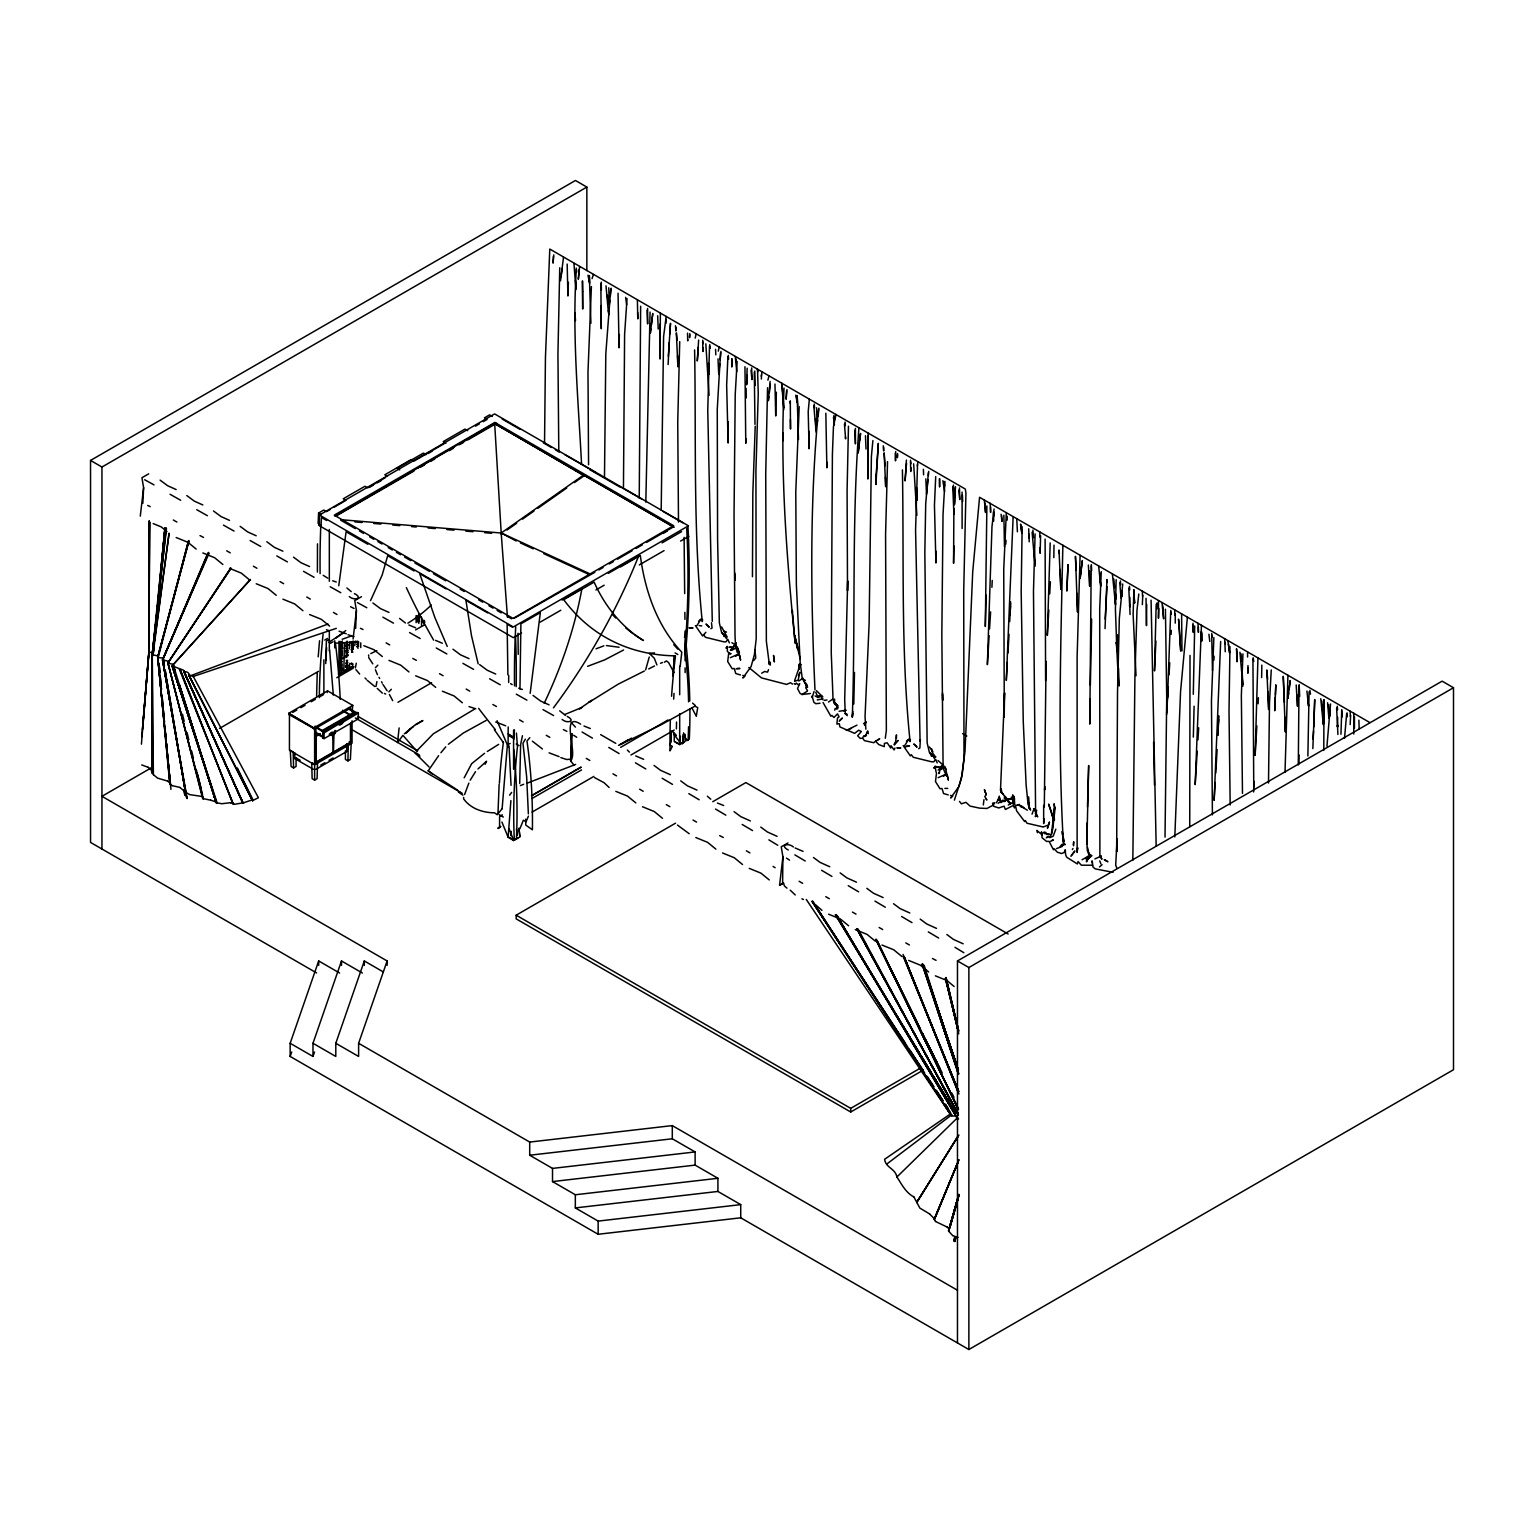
<?xml version="1.0" encoding="UTF-8"?>
<svg xmlns="http://www.w3.org/2000/svg" width="1530" height="1530" viewBox="0 0 1530 1530"><rect width="100%" height="100%" fill="white"/><g stroke="black" fill="none" stroke-linecap="round" stroke-linejoin="round"><path stroke-width="1.5" d="M142.443 729.561L149.022 651.627L149.137 521.137M172.01 785.598L170.461 784.546L157.686 657.307L188.515 541.008M169.294 661.553L162.524 659.832L208.979 553.439M335.127 730.441A3.079 1.779 -60 0 1 333.655 734.304L332.201 734.802M605.995 285.823L608.366 312.12M813.788 405.794L816.159 432.11M896.446 738.187L896.446 734.878L895.566 742.146M153.383 774.677L152.197 654.553L153.344 652.985L148.812 652.029L149.29 521.481L148.869 651.818L141.429 744.173M790.417 419.488L790.513 429.031L790.283 400.879L790.302 403.48M1007.199 520.124L1007.199 516.184M1224.918 642.39L1225.224 651.742M1268.504 783.054L1269.498 702.691L1271.258 669.93M1359.176 729.274L1358.889 720.152M164.896 528.959L152.273 654.266L152.445 773.568M623.456 487.573L624.603 334.458L627.032 298.56M728.223 421.706L728.127 443.031L726.654 385.178L727.898 356.605M737.135 361.443L735.222 394.415L734.037 515.113L735.012 635.122L735.471 646.387L737.345 652.679M944.928 481.434L943.035 514.405L941.83 635.103L943.054 762.609L943.857 769.992L946.592 776.112M1029.193 541.83L1029.04 534.295M1035.102 533.874L1033.477 591.479L1035.6 812.009L1037.703 816.867L1035.332 813.501L1036.728 810.231M1242.934 653.865L1241.346 695.538L1242.475 793.42M152.292 694.238L151.853 772.593L152.235 689.265M604.484 477.666L605.803 353.985L610.7 289.247M694.601 349.892C696.227 440.449 693.014 531.388 702.27 621.601L702.595 619.554M902.413 469.882C904.058 560.42 900.768 651.359 910.082 741.591L910.388 739.545M935.977 551.183L935.92 563.021L934.448 505.168L935.71 476.576M1039.769 537.068L1039.807 531.962L979.563 497.288L972.717 571.78L965.009 751.364L961.356 778.694L954.376 800.133M1039.979 549.308L1039.979 547.817L1040.113 553.286L1040.61 535.615M1247.581 657.039L1247.619 651.933L1039.807 531.962M1247.792 669.279L1247.811 667.788L1247.925 673.257L1247.964 665.569M148.812 652.029L149.672 521.979L148.869 651.818L141.812 736.695M665.933 323.308L665.952 319.483M746.678 380.741L746.621 384.833L747.156 368.195M954.49 500.712L954.433 504.804L954.95 488.166M1165.018 837.101L1166.721 697.374L1165.42 609.227M513.583 737.154L508.132 734.018L508.209 726.98M508.649 682.476L508.725 675.457M645.813 502.127L650.059 312.082M746.143 388.391L746.219 397.972M952.769 486.674L953.898 514.004L953.955 508.362M962.408 494.936L962.657 501.515M1142.336 604.656L1142.795 595.266M1193.285 694.295L1194.7 625.961M1350.168 724.627L1350.627 715.237M151.623 771.809L152.235 740.061M576.332 269.586C572.086 334.439 578.244 399.598 581.572 464.355M784.029 388.046C780.071 473.076 786.726 558.565 795.141 643.193L792.31 610.394L792.387 612.44M826.946 462.213L826.869 467.817L825.837 413.215M1128.777 588.056L1129.733 606.97L1129.867 597.389M1201.643 633.018L1201.49 641.032L1201.433 631.641L1201.758 641.147M1253.758 787.357L1252.936 659.067M1336.608 708.027L1337.564 726.941L1337.679 717.36M317.494 543.839L317.399 572.086M316.614 696.054L317.245 672.684M769.246 664.135L769.265 661.668M1046.08 661.266L1044.302 806.979M1156.909 608.902L1157.005 602.877M522.38 689.456L519.971 688.787L520.889 623.838L540.339 612.612L530.164 693.358M519.703 783.494L520.621 744.67L522.457 735.701M559.75 267.769L557.934 354.061L558.794 451.541M601.347 289.954L601.29 282.113M767.544 387.74L765.727 474.032L766.358 641.261L769.361 664.498M776.36 392.216L775.71 415.969L774.964 384.049M1105.043 628.62L1106.917 579.545L1106.974 582.624M1312.855 748.591L1314.729 699.516L1313.811 726.884M854.486 672.454L853.797 704.01M1090.106 699.134L1089.781 724.111L1091.215 565.928M1090.355 685.172L1091.636 619.153M682.533 743.676L683.489 733.998L682.533 743.599M745.856 438.555L745.779 443.318L744.957 366.684M1285.009 772.44L1287.935 675.265L1247.619 651.933M497.996 813.157L499.124 784.259M639.234 498.225L640.649 306.23M661.19 510.064L663.599 336.524L666.181 316.442L549.786 249.046L545.445 357.465L544.546 442.572M676.394 728.854L676.528 722.045M770.279 665.129L770.355 662.241M953.917 545.827L953.573 563.308L953.859 511.536L953.898 514.004M1298.855 764.025L1299.047 754.959M658.225 329.046L657.671 315.754M866.018 449.036L865.464 435.744M1073.62 845.803L1073.716 841.787L1073.257 844.828M1087.065 823.025L1086.874 843.145L1088.672 765.497L1087.467 806.979M325.718 663.618L326.387 641.013L329.103 639.444M668.323 356.394L670.523 323.327L669.643 334.42M852.841 713.324L852.306 717.054C855.633 620.798 851.56 523.738 858.942 427.788L666.181 316.442M1080.103 555.294L1077.12 656.867L1077.12 852.44L1077.713 847.716L1076.986 850.833M1146.716 604.465L1146.467 625.617L1146.027 598.307M1167.543 697.967L1170.679 611.943M1253.644 791.985L1253.911 781.237M1354.433 728.318L1354.452 716.595M347.903 760.888L348.305 744.861L351.212 743.178L350.389 759.454L347.903 760.888L345.417 759.454L345.417 750.828L346.66 751.555L346.66 743.886L348.305 744.861M668.113 364.542L669.222 342.624M986.066 595.074L985.32 626.516L986.869 505.99M1045.602 680.62L1045.105 539.096M1193.324 737.097L1194.108 706.229M1326.95 746.143L1330.526 703.953M703.054 347.54L702.939 351.498L702.653 341.764M895.7 451.522L895.509 460.874L895.337 453.148M910.866 467.53L910.752 471.489L910.465 461.754M1014.467 803.977L1014.027 796.346L1014.428 798.832L1012.573 794.912L1014.447 798.985L1012.86 797.455L1013.51 804.321L1013.644 799.119L1011.292 797.149L1014.447 798.985L1014.467 803.977L1011.827 798.392L1007.811 799.081L1013.549 799.176M619.363 334.439L619.076 347.826L618.044 293.224M1171.119 634.415L1171.253 630.341M243.978 802.657L242.926 802.848L183.638 670.465A2.066 1.186 0 0 0 182.931 669.968C179.01 668.304 175.434 667.615 172.469 665.416L250.365 579.564M567.171 264.059L567.917 295.998L568.414 282.285M1054.4 820.061L1053.883 809.236L1053.042 826.697L1054.801 810.671L1054.055 803.766L1054.992 808.93L1054.648 807.113L1051.435 834.194L1049.752 837.637L1053.176 836.241L1055.834 829.184M502.127 808.739L507.386 744.957L497.059 720.707M660.119 324.016L660.061 359.034L660.367 313.191M1054.017 545.12L1053.826 557.609M1261.829 665.11L1261.638 677.58M1344.526 738.263L1346.63 714.013M591.402 286.55L587.979 372.02L588.572 464.776M799.196 406.54L795.772 491.991L796.365 584.747L800.133 661.974L802.179 677.924L807.075 686.894L805.354 682.686L805.736 683.719M510.886 800.611L508.132 837.235L501.917 822.05M955.504 486.731L954.452 503.389M754.768 371.044L755.074 385.522M1010.603 601.73L1009.704 621.582M1106.993 586.602L1105.196 619.115M1218.664 715.715L1217.842 735.146L1218.683 719.635M755.227 426.201L752.837 493.138L752.454 576.714M1010.527 603.279L1010.03 615.175L1010.508 606.301M1155.934 641.051L1154.5 670.962L1156.183 604.331M1217.842 735.146L1218.645 716.097M1275.293 697.125L1274.7 710.781L1275.829 684.828L1275.408 695.06M570.614 760.888L571.818 733.654L570.614 760.888L574.19 765.306M1166.606 714.548L1166.95 706.707M991.918 587.29L992.224 580.406M1174.811 836.891L1180.548 691.751L1187.395 617.259M318.106 523.356L318.584 513.028L323.767 510.026L326.483 511.613L330.384 509.356M679.722 341.611L677.733 422.184L678.498 522.113M689.705 334.841L689.552 337.69L689.781 333.559M887.534 461.601L885.583 534.314L886.348 730.46L885.296 738.282M897.498 454.812L897.364 457.661L897.594 453.549M983.962 799.693L983.312 804.914M1050.383 581.783L1049.714 593.889M1258.1 703.781L1258.387 697.718M1299.027 685.918L1298.301 764.962M320.994 527.276L321.472 517.503L326.655 520.487M553.764 254.879L553.076 263.122L553.458 256.237M761.366 379.058L761.558 374.869M735.299 356.509L736.791 371.637M1006.319 512.607L1003.737 569.523L1004.292 711.794L1004.082 717.245L1004.617 692.803L1000.486 790.455L1008.691 802.504L1010.603 803.709L1012.229 802.695M325.852 660.52L326.636 647.573M560.554 280.793L563.518 257.212M1167.677 692.459L1166.701 712.234L1168.193 686.894M166.961 531.56L161.243 526.894L153.172 523.585M173.33 519.99L176.887 522.055M200.009 535.596L203.567 537.451M226.708 550.819L230.265 552.865M253.387 566.215L256.944 568.261M280.067 581.63L283.624 583.676M306.746 597.025L310.303 599.091M333.444 612.44L337.002 614.486M340.463 653.922L341.687 652.736L342.376 655.605L340.999 656.408L342.318 653.176L341.592 654.668L340.463 653.922L341.687 654.63L340.999 656.408M345.914 650.785L347.673 649.906L347.807 652.469L345.914 652.947L347.214 649.715L347.042 651.531L345.933 650.977L347.807 652.469M351.345 647.63C355.113 646.234 350.274 647.955 352.589 648.337L353.258 649.332L351.345 649.791L352.034 648.031L353.258 649.332M357.351 642.638L357.771 645.297L358.709 641.854L356.796 642.332M386.134 642.868L389.691 644.914M412.813 658.474L416.37 660.329M439.512 673.678L443.069 675.725M466.191 689.074L469.748 691.139M492.87 704.489L496.428 706.535M519.55 719.884L523.107 721.95M546.248 735.299L549.806 737.345M600.85 283.49L601.29 328.778L601.194 305.541M586.277 758.402L589.834 760.467M612.956 773.817L616.514 775.863M639.636 789.212L643.193 791.278M666.315 804.627L669.872 806.673M693.014 820.023L696.571 822.088M719.674 835.629L723.25 837.484M746.372 850.833L749.93 852.899M786.516 390.915L786.133 399.234L786.975 389.538M773.052 866.439L775.136 867.701M799.081 881.261L802.638 883.326M825.76 896.676L829.317 898.722M852.44 912.071L855.997 914.137M879.119 927.486L882.676 929.532M905.817 942.901L909.375 944.947M932.478 958.507L936.054 960.343M1007.295 662.509L1006.3 680.429L1013.147 516.681M1009.035 634.223L1007.964 653.1M1215.107 782.499L1214.132 800.4L1220.672 641.491M1217.115 749.471L1215.795 773.09M1256.857 725.909L1255.136 755.361L1257.947 657.957M1169.742 662.834L1169.016 674.902M754.29 372.115L754.979 424.365M962.083 492.086L962.121 528.519M990.618 611.866L989.547 628.868M1048.815 609.954L1047.323 635.39L1050.192 542.921M1197.952 739.793L1198.678 727.84M1175.289 613.645L1175.25 623.131M1197.225 751.115L1195.179 784.66L1201.452 625.292M1213.845 660.233L1214.112 656.236M673.659 699.114L674.022 693.377M1005.765 544.24L1006.032 540.262M1313.008 739.086L1313.543 730.957M989.126 635.658L987.366 664.67L991.975 526.588L994.06 509.031M1116.154 579.66L1115.408 609.112L1116.919 651.474L1116.46 642.16L1116.537 643.843M1329.933 716.116L1330.335 709.958M579.182 269.567L578.321 279.244L579.621 266.583M735.873 646.731L736.16 642.6M929.59 1213.921L919.836 1208.069L913.85 1196.862M958.564 1118.985L957.245 1117.933M318.202 656.829L319.541 640.764M747.29 375.118L746.64 383.399M1033.496 810.154L1032.042 814.17M1158.822 608.538L1158.478 618.235L1158.478 600.582M720.936 351.403L720.209 359.722M928.404 475.524L928.729 471.393M143.189 722.045L149.022 651.627M852.306 717.054L852.803 711.354M799.31 664.23L798.832 669.432L799.31 664.23L801.165 664.67M611.139 288.195L610.317 296.38M818.933 408.185L818.129 416.37M1043.651 805.316L1043.651 823.618L1044.206 818.799M153.784 648.261L153.287 653.195L153.727 648.471M155.697 627.166L156.844 615.194M157.227 610.604L164.915 527.831M335.204 516.184L494.649 423.179L584.058 475.792L574.439 482.562M1022.155 526.722L1021.179 591.249L1023.245 721.223L1026.133 785.12L1028.083 804.398L1030.57 810.173M1229.967 646.693L1229.011 711.221L1230.177 804.99M155.735 627.243L156.844 615.442M157.284 610.738L165.087 528.175M152.885 653.559L153.803 644.149M154.262 639.387L164.934 528.424M1341.657 710.57L1342.116 717.054M163.251 658.531L164.379 665.741L163.002 658.034L157.686 657.537M651.359 324.838L652.774 313.478L650.327 333.138L650.862 328.988M680.391 736.274L679.817 742.031L673.602 734.018L676.317 735.605L674.022 732.621L671.307 731.053L671.249 741.61L669.624 744.804L672.339 746.372L670.025 750.886A676.069 390.322 -60 0 1 670.37 719.961M698.349 347.253L697.278 360.965L698.636 340.062M906.563 463.15L905.072 480.936L906.429 460.052M770.336 384.298L769.399 392.56M848.462 426.22L847.085 490.958L847.524 590.676L847.677 580.865L844.694 699.612L845.287 713.669L847.257 715.677M719.731 363.853L718.737 374.429L718.01 358.9M1213.864 637.532L1211.454 701.008L1212.41 814.916M1341.753 709.633L1340.949 734.228M418.971 618.923L417.958 620.185L417.958 618.828M1044.971 786.592L1044.608 789.958L1044.588 788.562M680.181 666.411L681.787 652.182C657.039 626.076 644.876 590.58 640.324 555.447L620.511 566.884M859.573 440.697L860.568 433.468L858.139 453.11L859.172 444.828M936.513 772.975L935.48 781.543L939.994 788.734L942.002 788.505L943.57 793.535L948.237 794.912M158.336 656.064L152.178 654.649L166.273 528.099M511.326 831.402L510.867 835.667L511.269 832.091M770.106 381.448L768.347 400.764L768.844 396.691M1000.83 792.425L1001.232 788.734L1001.748 792.942L1003.565 794.319M152.178 654.649L166.464 528.328M928.002 479.693L926.53 494.4L925.822 478.89M573.922 263.256L575.988 289.705M781.734 383.246L783.781 409.696M1288.604 692.937L1287.973 698.388L1290.173 680.525L1289.216 688.787M140.282 516.145L143.61 487.688L141.946 477.723L148.659 473.86M353.086 639.024L356.414 610.547L354.75 600.582L361.463 596.719M782.92 856.781L782.595 883.766L779.573 885.239L782.92 856.781L781.237 846.817L787.95 842.954M709.518 345.914L707.759 410.365L712.272 621.352M917.522 464.565L915.571 530.355L920.085 741.342L920.372 739.678L919.874 748.036L918.65 748.686M1036.518 811.894L1035.37 816.676L1036.403 813.577M562.103 268.496L561.032 276.72M818.512 409.237C809.676 502.318 810.69 596.7 814.974 689.82M152.847 655.662L169.084 533.186L155.066 636.537M609.839 300.435L609.284 304.508L608.768 287.774M817.632 420.425L817.077 424.499L816.561 407.764M913.831 1196.862C905.875 1192.922 901.323 1183.704 896.943 1176.991C895.28 1168.404 885.564 1167.715 884.608 1159.3L950.876 1113.63M720.553 352.646L717.264 409.332L717.589 539.325L719.349 622.844L721.586 632.406L725.488 636.404M928.366 472.636L925.707 504.001L924.828 552.846L927.142 742.834L929.379 752.397L933.3 756.394L935.92 756.834M872.903 440.544L871.392 456.495L869.136 623.131L865.043 716.748L865.846 729.16M917.312 465.904L917.962 461.716L858.942 427.788M809.351 399.158L808.203 411.532L809.083 448.768L809.045 431.345M867.223 733.272L867.606 730.862L868.313 733.692M338.761 585.76L346.105 531.732L367.85 544.278M637.379 299.842L637.781 318.871L637.666 312.407M170.461 784.527L167.975 759.722M1122.714 583.982L1119.348 618.024L1117.512 692.478L1116.651 851.866L1117.11 838.956L1115.695 865.081L1116.766 867.931M1138.798 594.042L1136.981 610.317L1134.935 675.916L1132.831 860.415M733.157 649.045L733.788 645.641L735.777 645.756L733.788 645.641M940.969 769.016L941.581 765.631L943.589 765.746L941.581 765.631M327.267 692.516L327.573 690.872L352.78 705.406L352.053 711.775M180.444 670.446L233.249 804.072L179.201 668.744M761.252 376.208L762.131 371.828M834.73 710.207L835.036 708.696L837.847 707.778L837.12 709.059M868.16 433.162L867.854 479.024L868.007 436.031M399.12 727.936L397.532 742.566L402.926 735.337L417.193 751.593M645.641 669.853L649.256 657.02M1051.435 834.194L1053.061 827.481M718.259 351.154L719.234 347.1M695.175 338.111L696.227 333.884M767.888 380.148L768.997 375.845M169.773 783.628L157.8 657.078L188.515 540.721M158.412 656.542L188.859 540.511M169.983 784.029L157.8 657.078L188.859 541.505M230.571 802.695L221.812 803.728L216.17 802.695L173.062 664.345L167.86 663.026L230.82 568.625M835.992 414.42L833.448 426.774L832.397 454.448L831.249 652.87L833.047 699.248L834.864 703.647L838.306 706.057M958.851 1194.318L948.562 1231.095L952.712 1235.59M958.679 1195.045L948.581 1231.076L958.258 1196.231M949.728 1228.093L958.851 1195.848M958.258 1197.856L949.805 1227.615L958.354 1197.761M814.056 691.503L812.201 697.431L812.067 695.978L813.884 702.347L815.796 703.704L820.023 703.245M948.581 1230.617L958.851 1195.045M948.944 1229.24L958.87 1194.853M354.903 712.693L323.174 731.359L354.903 712.693L348.706 709.117M376.896 681.615L376.036 686.301M834.615 699.095L834.519 703.666L833.429 701.123M375.386 667.73L377.853 665.148M183.83 671.804C189.433 671.154 188.267 674.596 190.715 675.686L327.975 624.049M957.264 1115.848L952.291 1116.097L951.564 1114.968M592.072 278.613L593.449 274.482M464.584 794.548L468.869 783.054M957.474 1342.919L957.474 960.955L1442.101 681.156L1453.5 687.735L1453.5 1069.719L968.873 1349.517L740.73 1217.803L598.154 1234.27L290.165 1056.446L290.165 1043.288L318.68 960.955L339.603 973.023M290.165 1056.446L291.714 1052.009M290.165 1043.288L312.981 1056.446L312.981 1043.288L341.496 960.955L362.4 973.023M312.981 1056.446L314.53 1052.009M312.981 1043.288L335.797 1056.446L335.797 1043.288L364.312 960.955L383.322 971.933M335.797 1043.288L358.613 1056.446L358.613 1043.288L387.128 960.955L101.955 796.308L151.451 767.735M862.92 737.097L865.693 735.834L866.955 732.201M794.586 680.678L798.966 668.189M353.659 713.19L322.103 731.397M1018.253 805.01L1015.442 805.392L1014.467 807.936L1013.204 805.507L1005.363 809.485L1004.082 806.176L998.765 807.955L993.716 806.329L992.626 803.193L994.615 802.734L993.391 805.067L986.907 808.471L979.506 808.127L970.02 806.081L965.927 802.313L961.395 803.824L959.463 801.395M340.463 645.775C342.223 641.414 340.444 643.289 342.376 645.297L340.463 645.775L342.376 645.297M340.999 641.759L341.515 642.868L342.376 640.974M340.999 646.081L341.687 644.302M341.821 650.977L341.687 653.061L340.463 651.761M345.914 642.619L347.138 641.166M341.152 663.064C344.001 665.397 338.819 665.053 341.821 661.285M347.272 647.821L347.138 649.906L345.914 648.605M340.463 666.411L341.152 664.632M346.449 653.253L347.138 651.493M353.258 647.171L352.034 646.463L352.722 644.685L352.589 646.769C349.892 644.876 354.291 645.45 352.034 643.269M345.914 663.255L347.616 660.195M351.9 650.116L352.665 648.28M357.351 646.961L358.116 645.144L358.709 646.176L356.796 646.654M418.302 618.522C420.98 620.97 416.275 620.281 418.971 616.743M418.838 620.415L418.149 622.174L419.526 621.39L418.302 620.09M768.538 669.643L767.582 672.129L764.618 671.479L761.711 673.2M502.203 808.605L497.231 814.725L494.573 812.832C482.887 812.698 470.858 808.777 463.724 799.004L463.609 797.436M464.164 777.833L471.68 763.661L484.551 753.315M528.405 816.121L526.11 821.763L523.375 820.195L519.837 828.858M935.557 1221.476L934.294 1219.506L958.717 1160.18M934.314 1219.486L958.124 1162.054M958.985 1159.683L934.486 1219.276M958.163 1161.71L934.352 1218.779L929.609 1213.94M252.68 800.668L188.745 675.074L252.507 800.668L258.398 797.723L192.99 675.916L190.715 675.686M207.392 554.147L162.524 659.832L186.679 797.991L162.639 659.564L208.558 552.846M798.373 675.858L799.903 672.263L798.144 680.142L794.644 681.252M208.443 552.406L163.232 658.799M162.869 659.315L208.577 552.827M939.535 772.248L938.923 773.606L939.975 769.992L942.805 768.481M337.977 724.149A4.074 2.352 -60 0 1 337.69 723.843L342.777 721.892A3.481 2.008 -60 0 1 339.029 724.073M358.345 713.114L357.102 712.387L322.83 732.182L322.83 737.919L324.073 738.646L358.345 718.851L358.345 713.114L343.083 722.084A3.481 2.008 -60 0 1 339.335 724.245L337.69 723.843M686.32 629.958L687.2 628.027M894.993 748.017L894.113 749.949L890.976 745.684L890.728 748.055L887.19 742.796L884.436 743.37L884.302 746.659L878.736 744.536L875.523 741.151L873.764 742.719L864.393 740.616L862.824 738.302L860.109 738.34L857.642 735.777L861.352 731.493L858.674 730.231L854.601 733.367L839.874 726.884L839.32 723.709L836.872 724.073L837.522 717.933L839.071 716.862L837.484 713.898L833.965 717.474L831.88 715.39L830.886 716.25L823.025 702.48M941.122 769.093L942.824 765.459L938.139 770.145M544.183 703.303C561.51 666.87 574.668 628.333 581.916 588.61L562.084 600.047M485.087 764.254L486.559 761.232L477.991 768.94M157.686 657.307L170.939 789.404M356.261 663.198L355.4 667.883M470.207 780.204L475.505 771.675M1071.402 855.366L1074.825 850.89M1072.358 849.609L1072.951 848.481M370.49 600.716L382.156 575.07L387.683 555.734L414.075 570.958M864.527 725.239L866.363 721.911L863.513 723.728M1004.024 801.682L1005.956 800.094L1004.101 797.972M525.345 739.162L522.973 743.312L526.664 776.857L528.366 813.826M997.962 800.343L999.224 796.155L1000.084 800.802L999.511 797.723L996.24 802.829M179.373 685.058L216.189 802.676L172.24 665.799L216.591 802.982L172.163 666.086M916.661 1202.637L958.354 1135.681M916.872 1202.064L958.392 1135.604M916.929 1202.025L958.928 1135.031M457.68 790.226L428.19 770.871L438.594 755.705M1074.576 851.636L1070.904 856.341M230.801 568.032L167.937 662.815L202.629 798.507L210.681 800.171M230.686 568.261L168.319 662.452L169.122 661.897M936.762 767.219L940.453 767.467L935.117 766.358L933.893 768.213L935.06 766.702M346.258 660.214L347.807 662.796L346.449 663.58M735.012 645.469L730.346 650.173L733.329 649.122M696.896 625.636L701.008 619.095L698.674 621.142M904.689 745.607L908.82 739.067L906.468 741.113M705.865 632.311L702.595 635.964L695.385 625.598M1060.003 846.932L1061.648 844.598L1065.243 844.445L1061.648 844.598M509.605 795.16L511.632 792.406M727.266 646.712L726.081 648.223L727.324 646.387L727.343 651.245L730.135 654.19M894.036 744.326L898.129 740.405L894.342 745.034M440.908 752.722L445.727 746.908M753.697 660.577L755.763 658.034L754.902 649.562M192.818 676.604L336.313 628.352M1062.451 845.784L1064.383 843.451M571.57 759.377L570.862 760.028C578.034 753.812 559.731 710.761 580.578 724.13M417.499 750.063L433.43 733.731L474.338 709.251M823.083 698.885L822.413 699.65L820.443 694.62L816.408 690.68M172.852 665.072L250.423 579.507M894.801 743.14L896.006 741.821M1086.243 858.54L1088.538 856.035L1082.054 859.784M391.336 689.284L388.869 691.866M986.142 795.045L984.765 796.48L986.85 800.018L986.181 798.966M839.224 721.242L842.399 718.067L840.047 720.056M896.848 1177.067L957.627 1117.608M406.177 733.157L410.843 728.605M188.802 674.883L252.546 800.649L237.36 768.328M1086.204 859.822L1091.598 855.767L1088.576 853.797L1087.352 850.642L1086.74 840.2L1087.084 843.872M448.405 744.249L463.361 733.023L486.158 720.42M817.957 697.623L819.946 695.882L817.747 697.374L815.088 695.921M415.873 724.627L422.892 720.553L415.739 724.474L404.417 733.788M409.466 729.485L413.31 726.52M345.761 630.551L335.816 638.106M1099.477 866.936L1102.097 864.756M735.662 656.313L738.282 654.171L730.326 657.69M943.455 776.303L946.076 774.142L938.12 777.68M498.359 828.514L500.654 826.334M1091.598 855.767L1088.06 858.33L1086.415 861.83L1088.863 857.431L1088.06 858.33L1091.598 855.767L1088.576 853.797L1090.259 856.016L1088.844 852.248M333.444 752.091L333.961 734.496A3.079 1.779 -60 0 0 335.433 730.613M865.693 735.834L866.496 735.222L863.551 735.968M886.922 1163.947L951.794 1114.796M591.785 700.243L588.954 702.347L618.197 684.159L644.36 671.02M798.794 681.022L803.021 678.153M341.515 663.504L340.463 662.088M343.6 632.904L328.721 642.37M998.115 803.269L1002.839 800.114L1005.267 801.338M507.463 617.259L501.19 533.014L583.963 474.797L584.058 475.792M507.061 529.992L516.681 523.222M522.457 519.148L534.008 511.02M537.852 508.304L566.731 487.994M828.514 702.021L832.435 699.306M1000.811 802.6L1004.158 800.515M846.262 730.46L856.991 725.124M817.747 697.374L819.946 695.882M836.336 708.792L837.847 707.778M487.305 751.498L498.646 744.383M664.441 662.203L666.411 660.941L668.572 662.547L674.022 672.569M590.982 700.836L579.507 708.868L581.802 707.529L564.666 714.529M794.166 683.566L795.275 684.407L796.231 683.088L798.411 684.943L799.731 683.7L797.513 688.5L800.037 693.358L802.007 694.505L807.056 691.331M397.972 702.289L431.575 682.743M1008.289 805.067L1010.622 803.671L1005.133 796.25M587.596 666.334L604.713 659.851L623.59 650.001M316.614 972.946L90.538 842.418L90.538 460.434L575.452 180.483L586.851 187.081L586.851 270.58M90.538 460.434L101.955 467.033L586.851 187.081M319.426 515.036L494.611 413.903L688.481 525.823L513.296 626.975L319.426 515.036L319.426 525.517M334.267 507.119L345.952 500.367L343.217 498.799L364.962 486.253L367.697 487.821L385.541 477.513M444.312 443.585L413.922 461.123L411.188 459.555L384.795 474.797L387.511 476.366M369.323 487.439L373.358 485.106M377.413 482.772L381.467 480.42M428.094 453.511L432.053 451.216M475.467 426.162L479.349 423.906M483.251 421.668L487.133 419.43L484.417 417.843L489.581 414.859L492.316 416.428M335.261 515.687L413.827 470.322M417.862 467.989L454.219 447.009M458.254 444.675L494.611 423.676L673.41 526.913L646.521 542.442M335.529 516.318L414.056 470.972M420.272 467.396L424.403 465.005M430.599 461.429L434.73 459.038M449.208 450.681L453.339 448.29M459.536 444.714L463.667 442.323M467.798 439.932L496.734 423.236M324.723 640.056L327.439 638.488M330.384 643.327L333.1 641.759M346.449 642.944L347.272 641.835M340.808 647.381L342.701 648.49M346.258 645.029L348.151 645.335L346.583 642.237M340.808 648.165L341.343 650.059L340.119 649.351L342.701 647.706M348.151 644.551L346.105 645.736L346.583 648.223M353.048 641.089L351.02 643.059L352.244 643.767L352.914 642.6L351.02 642.275L352.914 643.384M352.914 642.6L353.602 641.414M345.57 646.215L346.794 646.922L347.482 645.736M340.999 652.067L342.376 651.283M346.449 648.93L347.807 648.146M351.9 645.794L353.258 644.991M340.463 656.083L342.376 655.605M347.272 652.163L346.583 654.362M351.345 649.791L352.722 649.007M340.808 657.709L342.701 658.799M219.498 728.452L318.489 671.307M340.808 658.493L341.343 660.386L340.119 659.679L342.701 658.015M352.034 649.409L351.69 652.201M346.928 654.171L348.151 654.878L346.105 656.848L345.57 655.739M418.627 614.352L419.851 614.257M419.182 615.442L419.182 614.658M340.999 662.394L342.376 661.61M417.614 617.546L419.526 617.068M340.999 666.717L342.376 665.933L341.687 664.957M340.808 669.605L342.031 670.312L341.152 666.009M346.258 665.665L345.57 666.851L346.794 667.558L346.583 662.873M340.808 668.82L342.031 670.312M341.343 668.342L341.477 669.987M424.288 620.453L423.255 622.614L424.632 622.614L422.72 621.524M342.031 668.744L342.031 669.528M347.482 665.588L347.482 666.372M346.105 667.156L347.482 664.804M351.02 663.714L352.589 664.211L352.589 666.43L338.972 674.29L338.972 641.261M338.417 673.965L341.687 672.703L341.152 670.197M423.734 622.5L424.288 625.024L421.553 626.592L421.553 617.164M353.927 666.564L339.756 674.749L339.756 641.72M336.83 677.694L353.239 668.227M314.625 780.109L312.139 778.674L311.718 762.629L314.625 764.312L317.532 762.629L317.112 778.674L314.625 780.109L314.625 728.892L288.711 713.305L327.573 690.872M292.708 712.406L296.82 710.035M300.951 707.663L305.063 705.273M311.24 701.715L315.352 699.344M319.464 696.953L323.576 694.582M289.017 714.587L314.625 728.892M288.711 713.305L313.899 727.859L352.78 705.406M350.772 708.027L315.888 728.165L315.888 734.63M514.023 618.369L594.768 572.316M598.919 569.925L603.049 567.534M609.265 563.958L613.396 561.567M617.546 559.177L632.024 550.8M636.174 548.409L642.37 544.833M663.121 533.435L667.252 531.044M322.103 730.575L353.736 712.464M320 733.692L315.888 736.064L315.888 762.59L350.772 742.452L350.772 722.562M350.466 723.499L350.466 742.26L316.194 762.055L314.951 761.328L314.951 735.528L316.194 736.255L319.98 734.056M322.83 732.182L324.073 732.889L338.933 723.958M322.83 737.919L323.346 731.876L315.237 727.19M329.218 734.247L333.119 731.971M608.309 573.368L638.718 555.811A394.147 227.568 -60 0 1 553.439 707.874M662.069 542.882L681.539 531.656M294.831 752.875L294.831 758.612L296.074 757.905L300.186 760.276M521.558 632.885L513.315 637.666L319.062 525.517L319.062 515.036M540.147 622.155L560.802 610.24M595.916 589.968L604.178 585.206M639.272 564.933L664.058 550.628M680.582 541.085L688.844 536.322M293.588 767.945L293.167 751.919L290.26 750.236L291.102 766.511L293.588 767.945L296.074 766.511L296.074 757.905M320.784 765.057L324.896 762.686M328.988 760.314L333.1 757.943M315.868 769.322L346.66 751.555M508.132 734.018L513.583 737.785L513.583 730.078M507.386 744.957L510.121 743.389M531.426 795.696L580.845 767.161M619.975 744.575L628.218 739.812M532.497 795.294L581.094 767.238M621.371 743.982L631.546 738.11M502.337 814.84L499.622 816.408L499.564 826.927L497.939 828.227L500.654 826.659M532.077 798.469L581.515 769.915M620.644 747.328L668.017 719.98M532.077 812.086L593.87 776.418M630.953 754.998L674.194 730.04M508.132 837.35L513.583 840.486L519.033 837.35M674.233 734.323L674.233 741.457L679.683 744.594L685.115 741.457L685.115 734.323M923.145 1070.197L850.718 1112.004L516.165 918.861L516.165 915.189L675.514 823.197M712.751 801.701L745.875 782.576L1008.136 934.008M779.573 885.239L783.59 882.925L784.355 885.908L786.994 888.165M957.474 960.955L968.873 967.534L1453.5 687.735M516.165 915.189L850.718 1108.351L921.079 1067.73M415.605 629.901L420.674 626.994M1043.441 826.946L1047.419 825.359M875.676 741.075L879.712 738.856L877.627 739.927M648.739 668.916L654.477 665.971M1046.291 837.885L1048.968 836.451L1047.189 836.776M710.838 628.715L712.062 628.046L711.488 622.767M732.162 650.02L735.012 648.49M596.05 648.816L603.853 645.851M370.776 653.616L376.82 650.633M1050.632 841.251L1053.348 839.894L1051.894 840.544M848.863 729.542L851.464 728.28M618.522 745.359L659.87 725.43L694.888 706.191L697.718 707.548L696.303 716.269L691.77 707.606M575.663 764.407L527.009 783.226M660.52 663.293L662.49 662.49M520.372 785.578L523.681 784.278M332.928 734.84L332.393 735.05A3.079 1.779 -60 0 1 330.843 733.539M333.234 752.225L332.699 735.222A3.079 1.779 -60 0 1 331.168 733.712M1056.408 848.634L1062.222 846.453M342.204 639.272L350.982 636.098M571.111 759.11L566.693 759.53L560.841 757.599M1094.887 858.942L1101.351 855.959L1099.688 856.475M843.757 710.895L846.033 710.226M839.09 711.259L845.707 710.283M243.997 802.638L252.087 799.941M817.288 699.937L822.26 698.942M905.397 746.87L909.547 745.856L906.946 745.588M143.61 487.688L142.845 503.351M356.414 610.547L355.649 628.428M934.639 755.438L931.502 756.088L929.972 753.123L933.969 756.088L931.502 756.088L933.147 755.935L934.486 758.708M252.106 799.961L253.196 799.922M802.007 694.505L810.384 693.511M824.096 700.357L827.003 700.013M358.613 1043.288L529.705 1142.069L672.301 1125.602L957.474 1290.249M529.705 1142.069L529.705 1155.226L672.301 1138.779L695.117 1151.937L695.117 1165.114L717.914 1178.291L717.914 1191.449L740.73 1204.626L740.73 1217.803M529.705 1155.226L552.521 1168.404L695.117 1151.937M552.521 1168.404L552.521 1181.581L695.117 1165.114M552.521 1181.581L575.337 1194.758L717.914 1178.291M575.337 1194.758L575.337 1207.916L717.914 1191.449M575.337 1207.916L598.154 1221.093L740.73 1204.626M736.045 668.916L739.927 668.457L737.077 668.419M723.709 636.117L726.176 636.098L722.16 633.133L726.673 638.718M1043.288 832.817L1046.08 832.645L1044.015 832.052M234.415 804.321L242.926 802.829L183.753 671.364M1046.788 834.481L1049.771 834.385L1044.493 833.544M654.477 652.87L649.313 653.367L654.285 658.225L656.925 664.938M150.208 506.64L147.683 505.435M363.012 629.499L360.487 628.314M1092.65 865.234L1081.308 865.196L1078.038 861.524L1077.33 863.972L1068.131 858.101C1063.599 856.991 1066.639 844.216 1064.23 852.478L1061.591 853.53L1057.345 852.21L1054.151 848.768L1053.482 849.8L1049.102 841.385L1046.539 841.404L1042.102 837.771L1041.433 831.842L1042.332 835.055L1036.9 830.408L1037.436 832.683M690.106 628.027L693.052 628.008L688.959 627.874M897.919 747.998L900.864 747.998L896.771 747.864M606.435 645.564L619.057 647.247M944.871 788.39L947.739 788.447M958.029 1237.426L952.731 1235.609M729.408 642.906L727.821 639.33L726.004 641.835L723.843 641.835L705.445 637.283L703.494 634.682M937.202 762.877L935.633 759.301L933.816 761.825L931.655 761.806L913.257 757.274L911.287 754.673L910.388 755.935L903.178 745.588M728.949 647.228L732.66 647.477L730.04 646.999M340.903 519.684L501.285 533.014L590.599 574.152M354.96 521.921L362.036 522.495M373.817 523.47L380.894 524.063M392.694 525.039L399.77 525.631M411.551 526.607L416.275 527.009M428.075 527.984L435.151 528.577M446.932 529.552L454.008 530.145M465.809 531.12L472.885 531.713M484.685 532.689L491.761 533.281M740.424 674.94L735.777 673.544L734.209 668.514L732.182 668.744L727.687 661.553L728.72 652.985L731.13 653.635M699.153 625.598L701.754 625.866M234.377 804.321L233.268 804.111M230.59 802.715L232.847 803.499M460.358 792.387L458.426 792.043L462.921 795.198M389.404 694.467L392.694 700.664M1113.056 872.33L1095.289 868.887L1092.994 867.013L1092.038 860.874L1092.496 863.169M210.738 800.171L216.285 802.064M353.889 636.671L348.037 634.74M1018.081 804.646L1027.357 810.192M792.521 684.12L790.455 682.724L786.592 684.426L761.462 677.886L748.82 667.482M742.719 675.419L744.976 676.05L742.853 678L751.096 666.564L754.386 654.687L756.202 638.813L755.916 470.896L758.249 393.573L757.522 369.074L757.79 371.886M950.513 795.409L952.769 796.04L950.646 797.991L958.908 786.554L962.179 774.677L963.996 758.784L963.709 590.867L965.927 493.062L965.315 489.065L917.962 461.716M339.067 631.182L346.277 633.764M820.233 696.666L817.23 695.748L815.777 692.306M726.501 632.1L723.9 631.221L721.644 626.937M176.16 489.562L167.65 485.737L160.095 480.133M202.84 504.957L194.329 501.132L186.775 495.548M229.519 520.372L221.009 516.547L213.454 510.944M256.199 535.768L247.707 531.943L240.153 526.358M282.897 551.183L274.386 547.357L266.832 541.754M309.576 566.578L301.066 562.753L293.511 557.169M336.256 581.993L332.66 580.788M388.964 612.421L380.454 608.596L372.899 602.992M415.644 627.816L408.893 624.986M442.323 643.231L435.572 640.381M469.022 658.646L460.511 654.821L452.957 649.217M495.701 674.042L487.19 670.216L479.636 664.613M549.06 704.852L540.568 701.027L533.014 695.423M615.768 743.37L600.64 734.63M179.89 787.415L172.01 785.598M363.834 645.698L374.047 649.753L382.309 656.542M475.792 708.811L469.041 706.611M594.615 777.642L604.082 782.71L609.131 787.491M1369.809 722.543L1287.935 675.265M179.909 787.434L185.474 792.138M384.413 693.473L385.637 694.027M501.19 533.014L501.19 534.123L501.285 533.014L516.184 540.97M154.014 484.876L144.662 479.751M180.693 500.272L170.06 494.286M207.372 515.687L196.758 509.7M234.052 531.082L223.437 525.115M260.75 546.497L250.117 540.511M287.43 561.912L276.796 555.926M314.109 577.307L303.495 571.321M340.788 592.722L330.174 586.736M366.818 607.735L357.465 602.61M393.497 623.15L382.882 617.164M420.176 638.546L409.562 632.559M446.875 653.96L436.241 647.974M518.785 688.232L519.971 688.787M473.554 669.356L462.921 663.37M500.234 684.771L489.619 678.785M590.274 728.51L584.001 726.023M526.913 700.166L516.298 694.18M553.611 715.581L542.978 709.595M643.652 759.32L635.696 755.935M670.331 774.716L660.635 770.355L654.018 765.44M697.011 790.13L687.314 785.77L680.697 780.855M723.709 805.526L717.436 803.04M750.389 820.941L740.692 816.58L734.075 811.665M777.068 836.336L767.372 831.976L760.754 827.08M803.078 851.369L795.141 847.983M829.776 866.764L820.08 862.404L813.444 857.489M856.456 882.179L846.759 877.818L840.142 872.903M883.135 897.575L873.439 893.214L866.822 888.318M909.815 912.989L900.137 908.629L893.501 903.714M936.513 928.385L926.817 924.024L920.18 919.128M963.192 943.8L953.496 939.439L946.879 934.524M520.43 542.94L533.205 548.811M543.858 553.707L588.553 574.266M176.18 537.527L187.922 542.308L196.184 549.079M202.859 552.942L214.621 557.704L222.883 564.494M229.538 568.338L241.3 573.119L249.562 579.908M256.237 583.752L267.98 588.515L276.242 595.304M282.916 599.148L294.659 603.929L302.921 610.719M309.596 614.563L321.357 619.325L329.619 626.114M388.983 660.386L400.745 665.168L408.988 671.957M415.663 675.801L427.425 680.563L435.687 687.352M442.361 691.216L454.104 695.978L462.366 702.767M495.72 722.026L505.722 725.813M549.098 752.837L559.081 756.623M615.806 791.354L627.549 796.116L635.811 802.906M642.485 806.75L654.228 811.512L662.49 818.301M695.844 837.56L707.606 842.341L715.868 849.112M722.543 852.975L734.285 857.737L742.547 864.527M749.222 868.371L760.965 873.152L769.227 879.922M801.911 898.798L803.46 899.506M828.61 914.213L840.352 918.975L848.615 925.765M855.289 929.609L867.051 934.39L875.294 941.16M881.969 945.024L893.73 949.786L901.992 956.575M908.667 960.419L920.41 965.201L928.672 971.99M935.346 975.834L947.089 980.596L954.127 986.506M354.08 608.481L350.58 606.721M566.884 731.34L563.384 729.581M377.241 688.404L382.347 693.128M349.299 596.547C354.176 601.08 363.605 598.326 354.444 593.583M562.103 719.406C566.98 723.958 576.408 721.185 567.248 716.442M793.401 847.008C788.505 842.456 779.076 845.21 788.256 849.972M592.435 738.149L582.069 732.009M619.115 753.563L608.768 747.424M645.813 768.959L635.447 762.82M672.492 784.374L662.127 778.235M699.172 799.769L688.806 793.63M725.851 815.184L715.505 809.045M752.55 830.58L742.184 824.46M805.239 861.008L794.873 854.868M831.938 876.422L821.572 870.283M858.617 891.818L848.251 885.698M885.296 907.233L874.931 901.094M911.976 922.628L901.61 916.508M938.674 938.043L928.308 931.904M148.085 767.276L141.735 764.923M805.392 680.391L803.021 679.167L807.553 687.219L806.884 684.56L805.717 687.773L807.515 690.623M677.465 825.072L689.189 833.716M202.457 796.518L189.739 794.625L185.474 792.138L162.639 659.564M167.707 781.103L157.628 778.139L153.402 774.716M777.756 845.249L768.863 839.855M963.862 952.712L954.988 947.319M532.402 741.209L542.423 748.973M564.914 454.716L595.323 472.273M621.716 487.515L641.548 498.952M663.293 511.517L682.743 522.744M502.261 419.105L519.76 429.203M543.456 442.897L551.393 447.468M555.352 449.763L559.33 452.039M589.681 469.576L620.071 487.133M495.433 424.001L674.233 527.219M467.683 430.657L464.948 429.089L443.203 441.635L445.938 443.203M962.676 733.654L966.807 736.045M426.105 454.659L423.389 453.09L396.997 468.314L399.713 469.901M684.579 637.8L685.058 631.087M675.074 652.928L677.809 654.496M340.941 520.315L355.323 528.615M359.435 530.986L363.547 533.358M369.705 536.915L373.817 539.287M377.929 541.658L382.041 544.03M388.199 547.606L392.311 549.978M396.423 552.349L400.535 554.721M404.647 557.092L410.824 560.649M414.936 563.021L429.318 571.321M433.43 573.712L445.746 580.826M460.148 589.127L464.259 591.498M478.641 599.798L482.753 602.189M488.911 605.746L493.023 608.118M497.135 610.489L501.247 612.861M507.405 616.418L511.517 618.789M318.584 513.028L321.319 514.596M446.11 588.897L419.698 573.654L434.826 617.412L447.219 646.406M487.668 612.899L465.923 600.334L471.489 635.677L478.144 663.81M512.301 627.128L507.138 624.125L507.884 674.845M685.383 738.894L688.098 740.463A609.15 351.69 -60 0 0 688.557 726.769M418.302 615.328L418.302 617.145M423.408 620.339L424.632 621.046M423.408 621.123L424.632 621.83M422.72 622.308L423.944 623.016M418.302 621.467L418.838 623.36M357.484 643.308L358.709 644.015M356.796 644.493L358.02 645.201M357.484 646.253L358.02 648.395M329.332 630.781L326.426 629.729M354.75 645.66L355.304 641.261M346.258 644.245L348.151 645.335M341.687 642.734L340.463 641.433M345.57 645.431L347.482 646.521M516.241 744.058L518.957 745.626M349.318 648.816L349.854 642.045M351.69 651.417L352.914 652.124M346.583 649.6L347.807 650.307M346.258 654.572L348.151 655.662M341.152 652.736L342.376 653.444M345.57 656.523L346.794 657.231M341.152 655.701L341.152 657.518M351.69 663.312L352.914 664.02M341.152 659.87L341.152 661.687M352.589 666.43L343.868 670.828L344.403 642.849M346.583 664.441L348.151 665.206M346.258 664.881L348.151 665.99M349.318 667.673L349.854 663.274M345.57 666.066L347.482 667.156M341.152 667.577L342.701 668.342M340.808 668.036L342.701 669.126M348.457 708.008L356.586 712.693M358.077 716.442L417.671 750.848M357.102 718.144L358.345 718.851M342.51 710.322L350.772 715.084M355.343 718.01L419.067 754.806M344.575 711.986L350.772 715.562M529.82 737.651A394.147 227.568 -60 0 1 526.97 741.017A676.069 390.322 -60 0 1 532.402 829.796L525.727 825.053L525.727 819.124M351.231 729.255L462.232 793.343M499.22 814.706L503.332 817.077M349.223 741.553L350.466 742.26M509.222 837.35L514.329 840.219A609.15 351.69 -60 0 1 517.484 746.487A938.234 541.697 -60 0 1 516.432 733.061M315.084 726.138L323.346 731.283M315.084 731.876L321.281 735.471M315.237 732.927L323.346 737.632M294.831 758.612L313.382 769.322M1042.619 826.85L1026.936 823.216L1025.349 820.52L1024.66 821.591L1016.608 810.862L1015.442 805.392M929.437 746.927L932.765 751.823L931.521 748.725M724.971 631.852L723.9 631.221L727.247 637.092M327.745 578.168L323.213 575.337M167.707 781.103L170.155 783.169M148.123 767.295L150.495 768.978M941.906 764.044L938.062 760.525M731.876 642.677L734.113 644.053M565.545 715.428L559.693 710.838M510.618 683.642L512.168 684.618M405.431 622.997L399.579 618.407M789.537 860.147L786.477 858.139M576.734 737.288L573.673 735.28M815.375 904.593L821.935 910.35M710.761 799.196L707.376 796.25M351.192 591.594L346.889 587.979M634.95 635.065L643.422 640.496C621.276 626.918 604.656 605.67 594.118 582.127L563.709 599.683A394.147 227.568 -60 0 0 675.457 655.854A676.069 390.322 -60 0 0 671.574 696.246M575.452 727.113L571.168 722.39M1021.562 806.023L1023.914 807.649M432.34 773.912L428.19 770.871M790.207 890.154L795.256 894.954M419.947 756.088L414.955 752.817L429.031 766.932M374.812 686.549L367.162 680.276M629.423 752.129L627.338 750.044M625.751 627.969L633.038 633.764M692.555 703.111L695.156 705.311M935.557 1221.495L947.28 1227.137M936.054 772.115L935.117 766.358M835.208 703.571L837.101 705.426L834.06 702.194L837.388 707.07L836.26 703.934M150.495 768.997L151.929 771.044M365.039 678L366.225 679.167M947.3 1227.156L948.237 1228.169M612.478 614.505L615.691 618.024M673.755 644.665L677.752 649.122M1089.169 854.486L1090.718 856.226M359.646 674.022L355.897 669.624M821.572 695.347L822.834 696.858M372.784 663.867L368.654 657.479M387.147 690.814L382.959 684.503M1019.19 804.34L1021.409 807.247M494.305 729.657L503.408 742.662M1099.917 856.15L1101.83 858.923L1099.917 856.15L1099.879 852.363L1099.707 608.672L1101.275 571.704M418.149 617.852L418.838 618.828M351.345 645.469L352.034 646.463M341.152 643.996L341.821 644.971M806.291 899.487L949.977 1113.744M812.201 901.342L904.976 1042.752M908.858 1048.49L923.259 1070.637M927.142 1076.336L933.721 1086.568M936.284 1090.24L942.863 1100.51M945.425 1104.163L948.084 1108.485M812.679 901.801L907.787 1047.132M910.293 1050.976L924.675 1072.932M927.199 1076.833L933.759 1086.835M936.322 1090.756L942.901 1100.548M945.444 1104.698L950.627 1112.635M811.971 901.342L951.354 1115.37M812.392 901.839L951.373 1115.561M812.717 901.17L951.488 1115.753M835.246 914.711L936.876 1082.131M939.286 1085.898L948.045 1100.51M951.756 1106.63L955.466 1112.769L836.508 915.743M836.508 915.724L918.689 1051.837M937.106 1082.303L933.415 1076.221L955.409 1113.151M939.554 1086.377L948.141 1100.586M379 677.312L379.689 678.459M894.017 1010.948L836.317 914.883L955.179 1113.515M896.484 1015.04L900.156 1021.16M902.624 1025.253L912.435 1041.605M914.902 1045.698L918.574 1051.818M837.082 916.566L957.264 1118.239L837.063 915.571M836.7 916.183L957.245 1118.086M958.354 1113.611L856.762 928.634M856.743 928.653L958.354 1114.299L857.221 929.188M857.508 929.552L958.296 1114.643L858.062 930.221M858.062 928.997L958.43 1114.911M381.544 681.768L382.251 683.107M344.231 657.078L344.747 658.072M237.227 768.136L253.024 799.846M876.25 940.319L917.254 1022.996M922.514 1033.611L934.084 1056.924L922.552 1033.438M934.773 1058.033L942.212 1072.989M877.092 941.237L920.295 1028.753M928.729 1045.832L937.163 1062.91M876.441 939.688L917.312 1022.786M936.169 1061.132L940.357 1069.661M951.89 1093.109L953.974 1097.354M876.021 939.133L923.393 1035.313M925.497 1039.578L940.223 1069.508M876.021 939.573L958.392 1108.887M876.48 940.721L958.43 1108.982M876.919 940.529L958.469 1109.671M946.267 769.59L944.928 766.817L947.433 776.054M377.451 674.692L375.386 669.758M183.734 671.517L242.926 802.829M183.83 671.135L242.696 802.791L183.772 670.676M931.694 751.192L935.04 757.063M903.274 956.594L958.43 1091.081M904.536 957.818L958.641 1091.54M904.058 956.403L958.507 1091.732M903.025 954.433L958.966 1093.988M904.479 957.493L958.163 1092.267M232.713 803.288L180.368 669.91M683.508 732.851L686.587 740.692L689.303 739.124A609.15 351.69 60 0 0 689.896 708.773M509.088 828.725L513.698 840.525M1099.745 860.874L1100.892 863.876M799.444 653.463L794.682 635.486L800.152 658.818M739.506 652.622L737.135 646.846L739.64 656.064M958.258 1069.872L922.227 964.397L958.258 1070.101L923.355 965.717M923.374 965.698L956.862 1065.243M923.833 966.329L958.449 1070.197M922.552 964.837L958.392 1073.391M922.686 965.277L958.296 1073.582M172.144 666.181L217.279 803.269M924.139 965.277L958.832 1073.945M173.005 664.842L175.128 671.594M173.081 664.594L175.204 671.345L173.062 664.345M180.846 689.341L216.189 801.873M179.393 684.598L215.94 801.682M1064.134 841.137L1062.891 836.681M1028.6 805.87L1028.906 807.63L1028.6 802.37L1029.48 808.968L1028.638 796.881M1087.505 847.544L1088.404 850.68M796.346 644.015L797.742 648.873M167.898 663.236L203.28 799.081L167.937 662.815M197.6 774.429L201.061 788.237M182.472 714.147L184.193 721.299M187.062 732.564L188.783 739.678M191.633 750.981L193.373 758.039M196.222 769.38L202.553 794.797M958.296 1030.971L945.349 978.244L958.277 1031.086M313.899 727.859L314.205 729.141M946.095 979.238L958.411 1030.168M958.66 1030.646L945.98 977.479L958.66 1031.029M945.769 978.454L958.755 1033.878M958.449 1031.985L946.133 978.951L958.449 1031.889M1013.013 802.122L1013.51 804.321M795.791 395.142L797.13 402.084L796.48 396.538M587.998 275.151L589.318 282.094L588.668 276.548M162.524 659.832L187.196 798.584M1211.683 633.477L1212.315 637.035M368.577 654.993L368.787 656.217M944.603 491.627L942.901 480.688M165.183 670.427L185.436 791.354M165.183 670.14L165.929 675.017M166.713 679.416L185.168 790.876M1253.166 657.785L1253.758 661.457M1063.044 838.708L1063.637 842.322L1063.331 837.12M797.799 405.584L797.149 395.562L798.488 439.473M735.739 358.689L736.312 362.228M797.283 647.267L797.57 649.083M1309.89 690.393L1310.483 694.161M944.125 482.199L944.679 485.794M1228.418 644.092L1229.623 652.908L1227.882 640.668M709.71 344.575L710.245 348.4M833.468 417.365L834.443 424.805M625.655 297.394L626.65 304.814M576.236 268.075L576.753 271.996M910.503 460.205L910.943 463.724M702.691 340.215L703.15 343.734M1208.91 634.261L1209.79 641.452M1001.079 514.29L1001.978 521.462L1001.691 515.801M833.946 415.376L834.5 419.813M1306.907 691.063L1308.552 706.133L1308.016 700.759M1098.636 565.909L1100.739 586.162L1100.204 580.788M1062.872 545.158C1060.768 644.283 1057.651 744.115 1063.388 843.202M958.832 490.116L959.769 499.622L959.463 487.917M751.039 370.145L751.976 379.65L751.67 367.927M1112.387 573.903L1115.504 604.58L1115.007 593.697M1170.775 610.47L1171.196 614.276M1161.997 602.571L1163.622 618.828L1162.762 605.918M1059.391 553.669L1058.99 549.978L1060.825 589.509L1060.233 569.447M883.269 445.746L883.671 451.025L883.652 447.257M675.457 325.756L675.877 331.035L675.839 327.286L675.858 329.332M516.452 828.992L517.159 835.38M953.419 485.048L953.974 498.091M1192.654 625.101L1193.324 632.464L1192.998 623.207M1120.381 580.998L1120.763 584.651M329.619 650.001L333.33 695.041M1321.824 701.161L1322.723 711.488M1113.783 578.99L1114.682 587.788M814.209 404.073L814.591 407.726M1320.753 698.694L1323.316 724.57L1322.934 715.849M1076.221 570.308L1075.437 556.327L1077.522 612.038L1076.871 593.238M1337.258 706.267L1337.583 709.748M1129.427 586.296L1129.771 589.777M984.325 500.004L985.511 512.493L985.186 503.217M1224.574 638.584L1225.052 643.767M1016.742 518.613L1017.412 531.771M923.374 469.308L923.604 474.836M715.562 349.318L715.81 354.864M1062.585 834.768L1062.26 831.345L1062.528 835.074M159.063 663.58L159.923 672.951L159.082 663.408M160.363 677.637L161.453 689.361M162.104 696.399L162.983 705.789M163.404 710.475L164.494 722.198M164.934 726.884L166.024 738.607M166.464 743.293L167.554 755.017M160.363 677.465L161.415 689.284M162.065 696.207L162.907 705.674M163.347 710.245L164.418 722.045M164.858 726.654L165.909 738.416M166.349 743.044L169.983 782.882M1032.922 530.126L1033.515 537.68M845.057 422.031L845.382 425.646M1328.862 718.067L1327.581 702.748M1121.031 598.096L1119.769 582.777M782.079 385.464L782.652 392.12M1242.915 686.186L1239.931 652.22M1035.083 566.215L1032.119 532.249M815.509 418.933L816.274 430.293M607.41 295.194L608.022 302.711M509.05 745.932L511.039 785.349M1267.662 679.224L1266.802 669.949L1268.638 709.48L1268.102 691.713M1151.076 600.181L1156.164 845.88M1134.552 603.126L1134.266 599.377L1134.495 602.916M677.082 340.215L676.356 332.89L677.886 366.798L677.599 355.362M783.284 400.286L783.857 407.764M575.49 280.296L576.045 287.774M1324.253 720.075L1323.871 714.357L1324.062 723.48L1323.966 699.631L1323.794 750.427M1136.025 675.725L1133.118 614.257L1133.921 589.662L1134.533 602.782M1241.079 653.865L1241.595 661.438M844.464 424.078L845.593 438.861L845.516 436.892M1198.009 623.245L1198.411 632.406L1198.392 626.956M990.178 503.274L990.599 512.435L990.579 506.966M728.318 355.362L728.567 359.301M916.585 487.573L917.254 500.195M708.505 363.222L709.174 374.161M608.462 310.303L608.749 314.874M494.649 423.179L501.228 533.568M1241.997 669.126L1242.876 684.388M1118.64 685.364L1116.46 642.16M1034.184 549.136L1035.045 564.417M1211.703 635.141L1212.487 670.656M1003.871 515.17L1004.483 546.899M590.905 323.289L589.337 275.591L589.643 283.375M1309.087 691.675L1307.882 756.011M1299.161 684.598L1299.697 696.475M1091.349 564.627L1091.655 570.537M913.64 463.82L916.872 515.342M705.827 343.829L709.078 395.352M1307.825 696.934L1308.112 702.404M1100.28 582.433L1099.86 573.119M1181.982 650.9L1181.6 613.97M1296.197 685L1297.459 706.229L1297.421 694.697M1088.366 565.029L1089.647 586.258L1089.57 570.881M854.888 430.236L855.423 443.891L855.404 428.4M647.075 310.246L647.63 323.92L647.611 308.429M1337.889 734.477L1337.488 725.029L1337.564 726.941M1130.058 614.505L1129.676 605.038L1129.733 606.97M1118.507 667.998L1119.176 685.956M885.086 465.885L884.149 452.88L885.679 486.77L885.449 477.245M1028.715 528.768L1029.021 537.948M993.773 516.413L993.601 511.67L993.678 521.061M1328.595 704.622L1328.786 710.494M1329.933 715.141L1329.8 711.182L1329.876 714.472M1347.031 712.827L1347.165 716.92M782.939 432.837L783.188 440.697L783.111 438.383M575.146 312.847L575.376 320.707L575.318 318.393M1117.397 634.778L1117.684 645.698M1350.206 711.24L1350.34 716.384M1142.375 591.269L1142.508 596.413M1284.435 702.557L1283.249 676.298L1285.353 732.009L1284.76 717.035M1353.725 713.114L1353.744 734.056M1153.601 742.356L1154.5 785.1M1116.058 594.386L1116.154 598.938M687.678 339.392L687.716 340.884L687.525 333.157M942.518 692.803L942.671 700.434L942.557 694.371M734.725 572.813L734.859 580.463L734.744 574.381M1190.015 655.395L1189.728 826.812M684.101 537.393L684.675 593.602M684.866 612.344L684.943 619.382M518.001 633.286L518.211 654.381M1174.734 609.935L1174.772 615.06M152.273 654.266L152.311 773.358M968.873 967.534L968.873 1349.517M850.718 1108.351L850.718 1112.004M685.115 639.368L685.115 660.731M685.115 667.864L685.115 672.607M684.044 742.088L679.683 743.963L675.323 742.088M679.683 666.258L679.683 694.735M679.683 713.726L679.683 744.594M674.233 655.988L674.233 663.102M672.301 1125.602L672.301 1138.779M598.154 1221.093L598.154 1234.27M517.943 837.981L513.583 840.486M513.583 769.265L513.583 738.416L508.132 735.261L508.132 747.137M416.906 616.055L416.906 620.759M416.122 615.596L416.122 622.672M387.128 960.955L387.128 965.354M364.312 960.955L364.312 965.354M360.755 642.849L360.755 647.553M352.378 642.275L352.244 643.767M352.244 664.422L351.556 663.236M352.053 720.745L352.053 743.178L314.625 764.79L289.438 750.236L289.438 714.357M346.928 643.843L346.794 646.922M346.928 664.498L346.794 667.558M341.477 646.999L341.343 650.059M341.477 657.307L341.343 660.386M341.477 667.635L341.343 670.695M341.496 960.955L341.496 965.354M334.764 640.764L334.764 647.879M329.332 529.476L329.332 581.304M329.332 632.043L329.332 651.034M324.073 732.889L324.073 738.646M323.882 659.755L323.882 692.994M318.68 960.955L318.68 965.354M316.194 736.255L316.194 762.055M149.271 520.908L149.271 554.147M101.955 467.033L101.955 848.997M334.477 732.009A3.519 2.027 -60 0 1 330.996 735.069M331.226 733.042A3.079 1.779 -60 0 1 331.436 732.335M335.51 730.843A3.519 2.027 -60 0 1 333.024 735.146A3.519 2.027 -60 0 1 330.537 733.712M342.663 720.974A4.074 2.352 -60 0 1 338.742 724.436M343.389 721.395A4.074 2.352 -60 0 1 338.417 724.264M514.52 685.899A938.234 541.697 -60 0 1 515.706 626.822M495.242 729.523A394.147 227.568 60 0 1 478.661 708.39M433.64 640.133A394.147 227.568 60 0 1 406.349 587.616M515.514 635.887A938.234 541.697 60 0 1 516.203 686.607M514.443 729.829A938.234 541.697 60 0 1 513.736 739.468M499.411 783.035A676.069 390.322 60 0 1 503.447 742.069M513.678 749.26A609.15 351.69 60 0 1 516.432 838.937M687.926 525.727A938.234 541.697 60 0 1 686.148 645.392A609.15 351.69 60 0 1 689.781 701.027M672.798 675.839A676.069 390.322 60 0 1 673.889 663.083M674.061 661.266A676.069 390.322 60 0 1 674.634 655.873M340.234 699.363A676.069 390.322 60 0 0 335.433 643.116A394.147 227.568 60 0 0 357.848 641.223M431.345 605.019A394.147 227.568 60 0 1 407.86 623.169M320.114 573.654A938.234 541.697 -60 0 1 320.822 524.924M319.33 697.642A609.15 351.69 -60 0 1 323.098 634.242M686.702 528.672A938.234 541.697 -60 0 1 684.943 650.384A609.15 351.69 -60 0 1 688.577 701.811M1122.102 595.17L1122.102 596.145L1121.968 591.211L1122.102 595.17M582.624 291.465L582.701 309.041L582.471 280.889L582.624 291.465M731.742 358.67L731.799 366.741L731.742 358.67M939.554 478.661L939.592 486.731L939.554 478.661M1236.871 652.43L1237.005 661.802L1236.527 648.739L1236.871 652.43M1067.997 564.857L1066.888 590.81L1067.997 564.857M876.155 475.027L875.906 484.513L878.335 443.318L876.155 475.027M155.314 631.718L154.377 641.357L155.276 631.966M1080.543 574.285L1080.142 578.417L1082.36 560.554L1080.543 574.285M955.829 1237.235L954.873 1241.518L955.829 1237.235M954.816 1236.871L953.859 1241.213L954.835 1236.871M1049.446 822.222L1047.457 828.093L1049.446 822.222M518.995 828.304L519.894 837.006L518.938 828.438M494.84 422.471L334.267 515.17L513.066 618.407L673.64 525.708L494.84 422.471M846.798 714.204L845.287 713.669L846.798 714.204M1105.712 860.434L1104.239 859.745L1107.911 861.773L1105.712 860.434M341.687 645.679L341.687 647.496L341.687 645.679M341.687 649.868L341.687 651.684L341.687 649.868M347.138 667.367L347.138 669.566L347.138 667.367M1035.428 810.135L1033.553 808.701L1035.485 811.493L1035.428 810.135M915.82 745.741L913.812 744.001L917.006 747.195L915.82 745.741M708.008 625.751L706.019 624.03L709.212 627.223L708.008 625.751M930.967 1072.148L921.156 1055.91L930.852 1072.262M958.392 1109.212L876.709 940.281L958.373 1109.307M958.526 1091.406L904.001 957.245L958.583 1091.215M1051.397 811.703L1048.605 804.111L1053.214 818.741L1051.397 811.703M985.339 792.158L984.402 789.614L986.162 794.414L985.339 792.158M958.43 1073.964L922.38 963.632L958.449 1073.773M948.332 779.879L947.108 774.849L948.332 779.879M740.539 659.889L739.315 654.859L740.539 659.889M184.805 794.969L183.983 789.71L184.805 794.969M1021.122 527.601L1020.587 524.121L1021.791 532.937L1021.122 527.601M774.104 659.736L773.549 655.433L774.39 661.955L774.104 659.736M1179.248 626.592L1178.54 619.153L1180.701 651.091L1179.248 626.592"/></g></svg>
